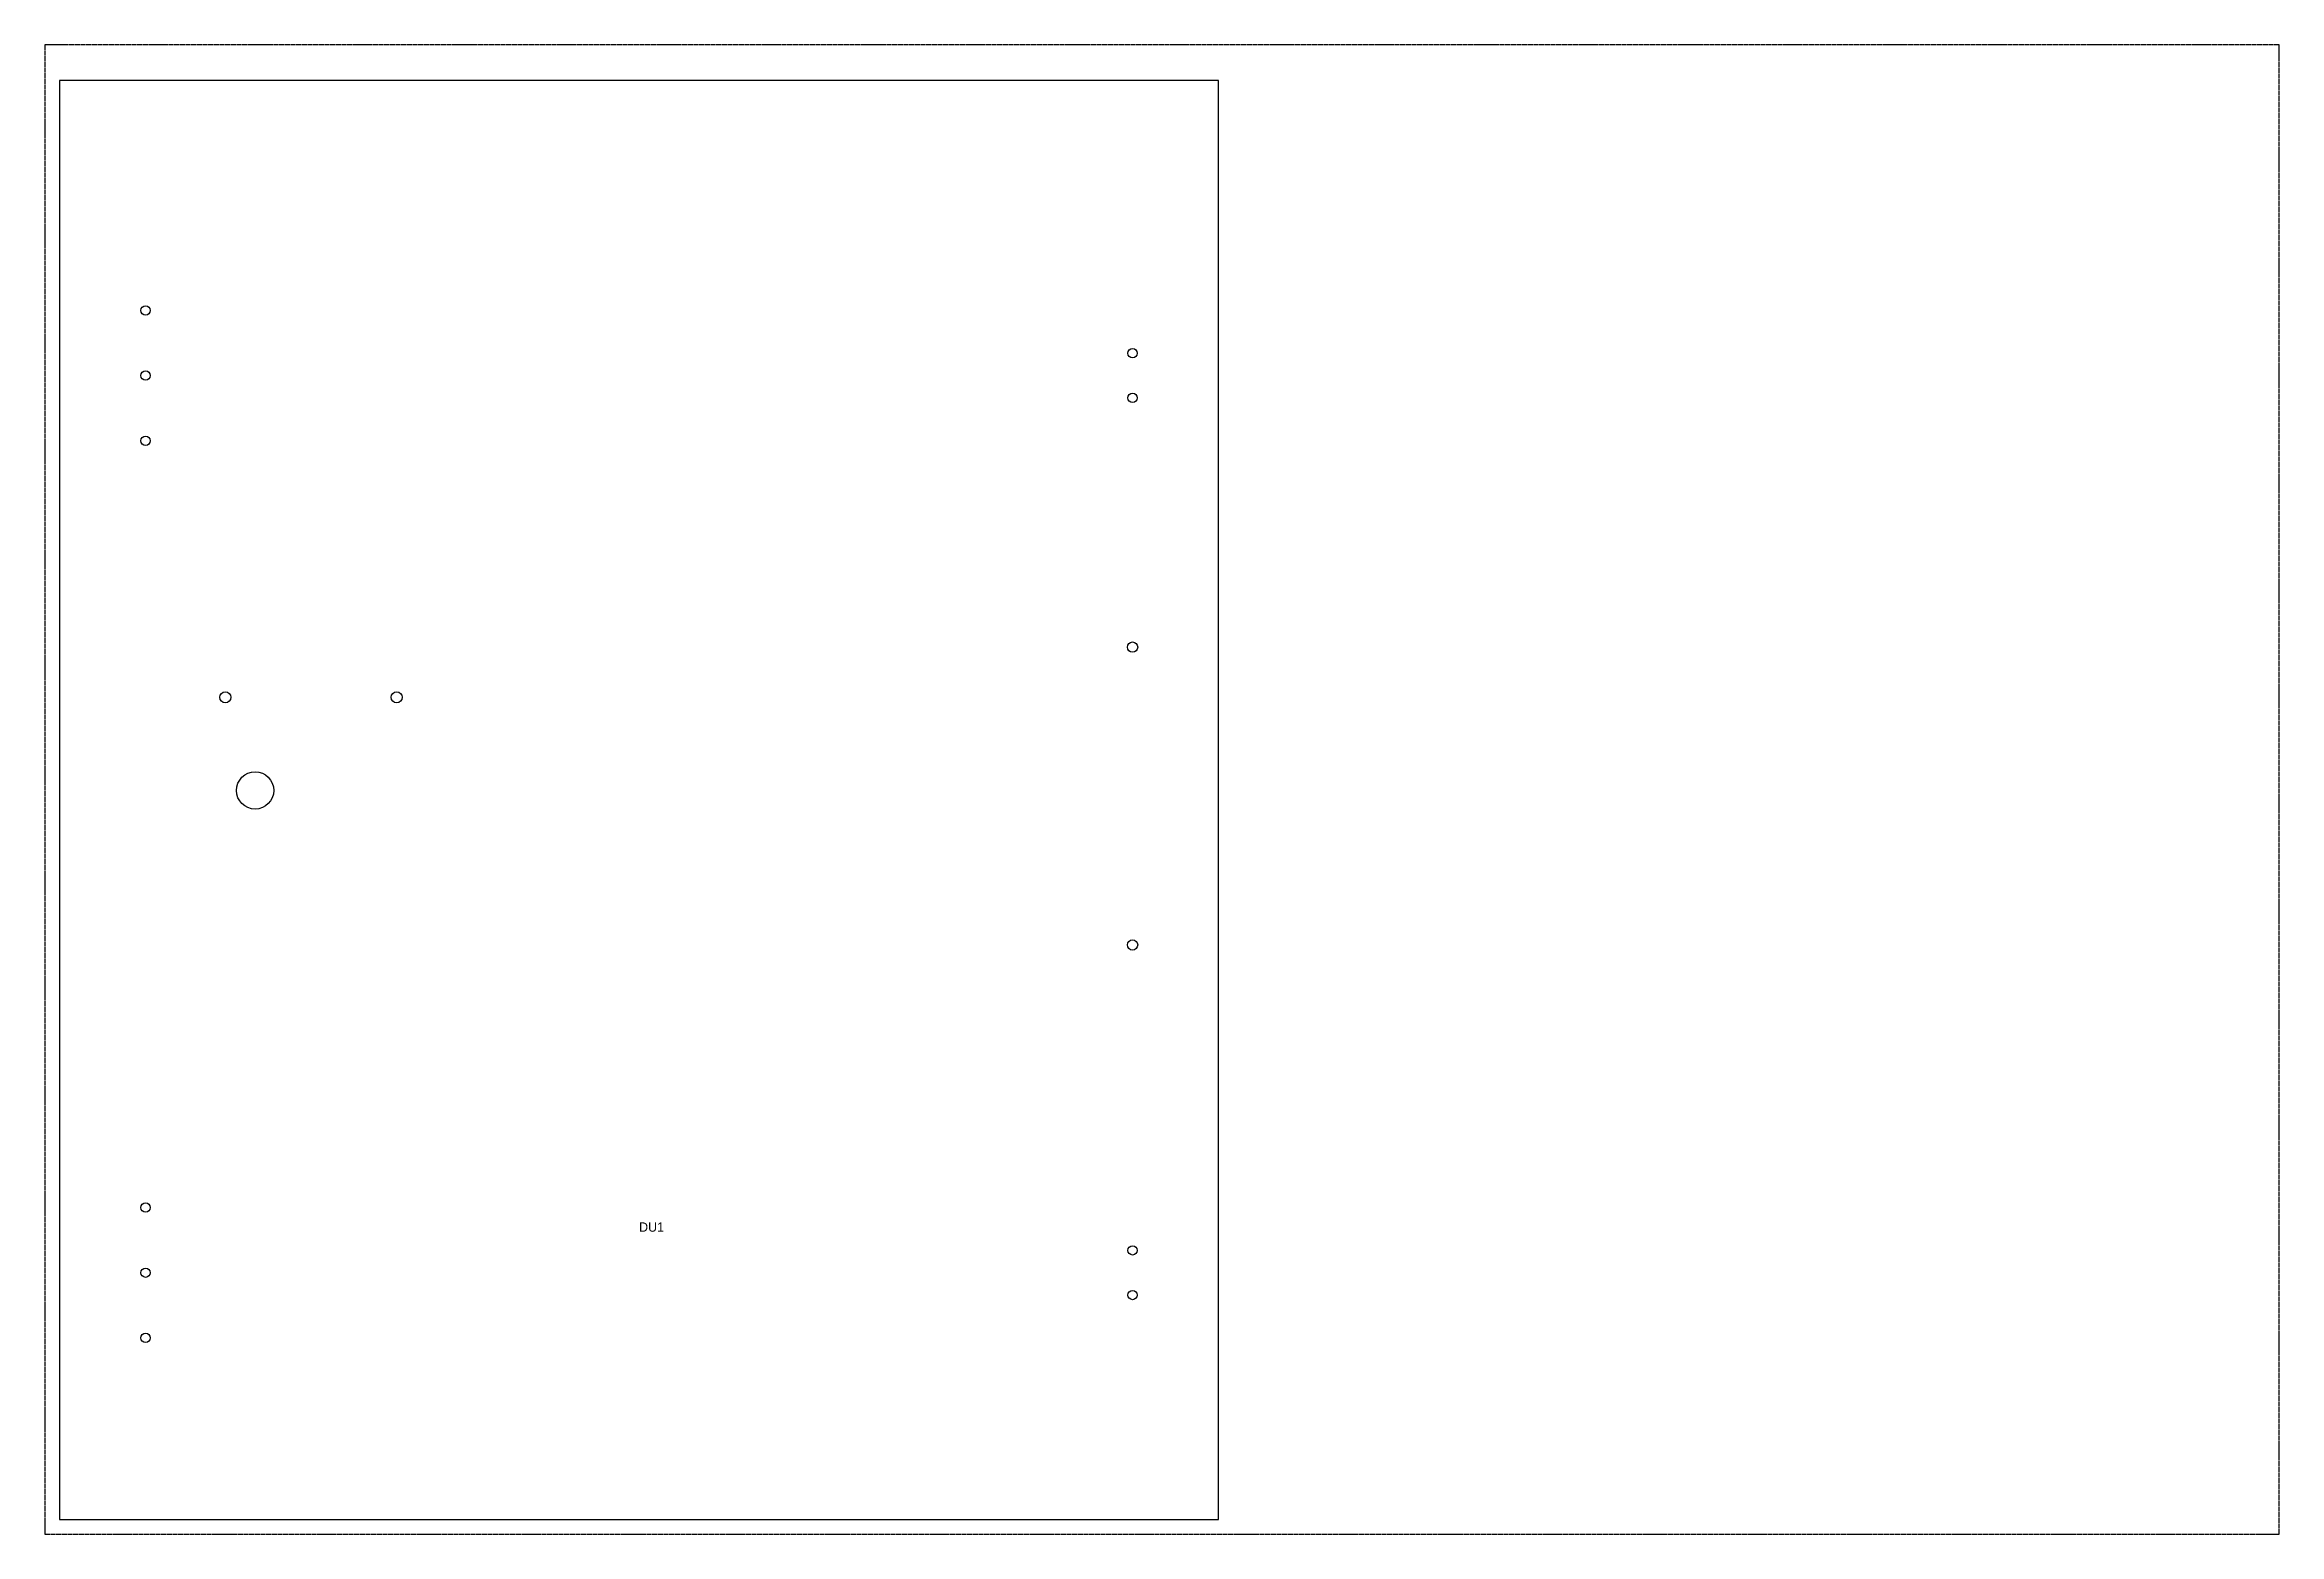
# Model space of a CAD drawing. Header units: millimetres. Extents: x 0 to 1200, y 0 to 800.
import ezdxf

# ---------------------------------------------------------------- set-up
doc = ezdxf.new("R2010")
doc.units = ezdxf.units.MM
doc.linetypes.add('DASHED', pattern=[1.524, 1.27, -0.254])
for name, color, linetype in [('CUT', 7, 'CONTINUOUS'), ('NOTES', 8, 'CONTINUOUS'), ('SHEET', 5, 'DASHED')]:
    doc.layers.add(name, color=color, linetype=linetype)

msp = doc.modelspace()

# ---------------------------------------------------------------- linework, layer by layer
at = {"layer": 'CUT'}
msp.add_lwpolyline([(8, 8), (630.4, 8), (630.4, 780.7), (8, 780.7)], close=True, dxfattribs=at)
for centre, radius in [((54.2, 657.3), 2.5), ((584.2, 634.3), 2.5), ((54.2, 622.3), 2.5), ((584.2, 610.3), 2.5), ((54.2, 587.3), 2.5), ((584.2, 476.5), 2.75), ((97, 449.5), 3), ((189, 449.5), 3), ((113, 399.5), 10), ((584.2, 316.5), 2.75), ((54.2, 175.5), 2.5), ((584.2, 152.5), 2.5), ((54.2, 140.5), 2.5), ((584.2, 128.5), 2.5), ((54.2, 105.5), 2.5)]:
    msp.add_circle(centre, radius, dxfattribs=at)
at = {"layer": 'SHEET'}
msp.add_lwpolyline([(0, 0), (1200, 0), (1200, 800), (0, 800)], close=True, dxfattribs=at)

# ---------------------------------------------------------------- texts
at = {"layer": 'NOTES'}
msp.add_text('DU1', height=5, dxfattribs=at).set_placement((319.2, 162.5))

doc.saveas('drawing.dxf')
